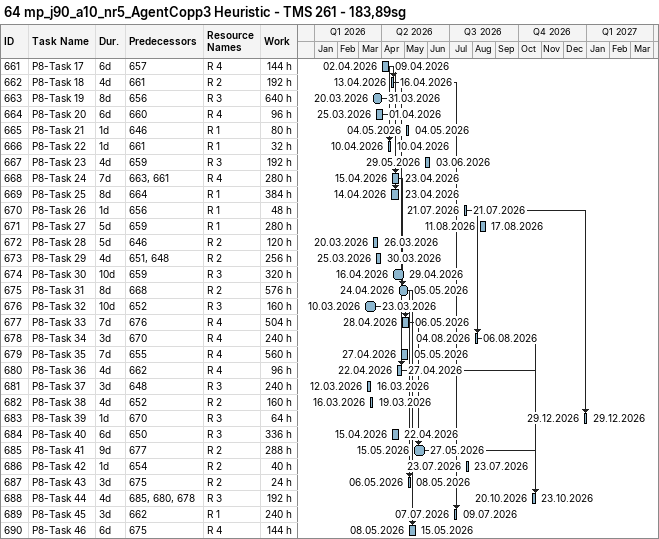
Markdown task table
64 mp_j90_a10_nr5_AgentCopp3 Heuristic - TMS 261 - 183,89sg

| ID | Task | Duration | Start | Finish | Predecessors | Resources | Work (h) |
|---|---|---|---|---|---|---|---|
| 661 | P8-Task 17 | 6d | 2026-04-02 | 2026-04-09 | 657 | R 4 | 144 |
| 662 | P8-Task 18 | 4d | 2026-04-13 | 2026-04-16 | 661 | R 2 | 192 |
| 663 | P8-Task 19 | 8d | 2026-03-20 | 2026-03-31 | 656 | R 3 | 640 |
| 664 | P8-Task 20 | 6d | 2026-03-25 | 2026-04-01 | 660 | R 4 | 96 |
| 665 | P8-Task 21 | 1d | 2026-05-04 | 2026-05-04 | 646 | R 1 | 80 |
| 666 | P8-Task 22 | 1d | 2026-04-10 | 2026-04-10 | 661 | R 1 | 32 |
| 667 | P8-Task 23 | 4d | 2026-05-29 | 2026-06-03 | 659 | R 3 | 192 |
| 668 | P8-Task 24 | 7d | 2026-04-15 | 2026-04-23 | 663, 661 | R 4 | 280 |
| 669 | P8-Task 25 | 8d | 2026-04-14 | 2026-04-23 | 664 | R 1 | 384 |
| 670 | P8-Task 26 | 1d | 2026-07-21 | 2026-07-21 | 656 | R 1 | 48 |
| 671 | P8-Task 27 | 5d | 2026-08-11 | 2026-08-17 | 659 | R 1 | 280 |
| 672 | P8-Task 28 | 5d | 2026-03-20 | 2026-03-26 | 646 | R 2 | 120 |
| 673 | P8-Task 29 | 4d | 2026-03-25 | 2026-03-30 | 651, 648 | R 2 | 256 |
| 674 | P8-Task 30 | 10d | 2026-04-16 | 2026-04-29 | 659 | R 3 | 320 |
| 675 | P8-Task 31 | 8d | 2026-04-24 | 2026-05-05 | 668 | R 2 | 576 |
| 676 | P8-Task 32 | 10d | 2026-03-10 | 2026-03-23 | 652 | R 3 | 160 |
| 677 | P8-Task 33 | 7d | 2026-04-28 | 2026-05-06 | 676 | R 4 | 504 |
| 678 | P8-Task 34 | 3d | 2026-08-04 | 2026-08-06 | 670 | R 4 | 240 |
| 679 | P8-Task 35 | 7d | 2026-04-27 | 2026-05-05 | 655 | R 4 | 560 |
| 680 | P8-Task 36 | 4d | 2026-04-22 | 2026-04-27 | 662 | R 4 | 96 |
| 681 | P8-Task 37 | 3d | 2026-03-12 | 2026-03-16 | 648 | R 3 | 240 |
| 682 | P8-Task 38 | 4d | 2026-03-16 | 2026-03-19 | 652 | R 2 | 160 |
| 683 | P8-Task 39 | 1d | 2026-12-29 | 2026-12-29 | 670 | R 3 | 64 |
| 684 | P8-Task 40 | 6d | 2026-04-15 | 2026-04-22 | 650 | R 3 | 336 |
| 685 | P8-Task 41 | 9d | 2026-05-15 | 2026-05-27 | 677 | R 2 | 288 |
| 686 | P8-Task 42 | 1d | 2026-07-23 | 2026-07-23 | 654 | R 2 | 40 |
| 687 | P8-Task 43 | 3d | 2026-05-06 | 2026-05-08 | 675 | R 2 | 24 |
| 688 | P8-Task 44 | 4d | 2026-10-20 | 2026-10-23 | 685, 680, 678 | R 3 | 192 |
| 689 | P8-Task 45 | 3d | 2026-07-07 | 2026-07-09 | 662 | R 1 | 240 |
| 690 | P8-Task 46 | 6d | 2026-05-08 | 2026-05-15 | 675 | R 4 | 144 |
